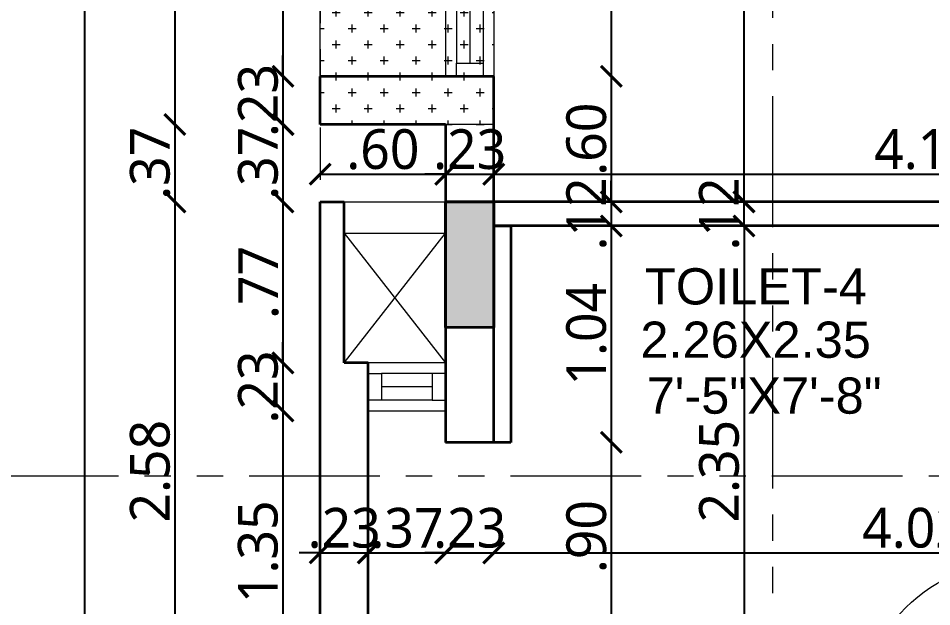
# Model space of a CAD drawing. Extents: x 2450 to 2649, y -7 to 131.
# Drawn here: x 2453.139 to 2457.507, y 91.747 to 94.56 of the extents above; entities that cross this region are included whole.
import ezdxf

# ---------------------------------------------------------------- set-up
doc = ezdxf.new("R2010")
doc.units = 0
doc.header["$MEASUREMENT"] = 0
doc.header["$PDMODE"] = 34
doc.linetypes.add('HIDDEN', pattern=[0.375, 0.25, -0.125])
doc.linetypes.add('PHANTOM2', pattern=[1.25, 0.625, -0.125, 0.125, -0.125, 0.125, -0.125])
for name, color, linetype, lineweight in [('COLUMN', 5, 'Continuous', 35), ('DOOR-WINDOW', 35, 'Continuous', 13), ('DROP', 35, 'Continuous', 13), ('SECTION LINE', 3, 'PHANTOM2', 5), ('TEXT-1', 7, 'Continuous', 9), ('WALL', 30, 'Continuous', 35), ('WINDOW-LINE', 25, 'Continuous', 9)]:
    doc.layers.add(name, color=color, linetype=linetype, lineweight=lineweight)
for name, color, linetype, lineweight, true_color in [('COULMN HATCH', 7, 'Continuous', 13, 0xadadad), ('DIM_1', 7, 'Continuous', 13, 0x000000), ('HEATCH LINTELLVL', 7, 'Continuous', 9, 0xcb95cb), ('R.C.C PROJATION', 7, 'HIDDEN', 13, 0xa32900)]:
    doc.layers.add(name, color=color, linetype=linetype, lineweight=lineweight, true_color=true_color)
doc.styles.add('ARIAL', font='arial.ttf')
doc.styles.get("Standard").update_dxf_attribs({"font": 'malgunsl.ttf'})
doc.dimstyles.new('R07', dxfattribs={"dimtxt": 0.19, "dimasz": 0.1, "dimexe": 0.18, "dimexo": 0.0625, "dimgap": 0.02, "dimtad": 1, "dimzin": 4, "dimdsep": 46, "dimtxsty": 'Standard', "dimblk": 'ARCHTICK', "dimcen": 0, "dimse1": 1, "dimse2": 1, "dimclrd": 256, "dimclre": 48, "dimclrt": 256, "dimadec": 0, "dimazin": 0, "dimtm": 1e-09, "dimtfac": 1, "dimtix": 1, "dimtmove": 1, "dimatfit": 3, "dimfxl": 0.18, "dimtolj": 1, "dimtzin": 0, "dimlwe": 15, "dimarcsym": 0})

# ---------------------------------------------------------------- blocks, each defined once
blk = doc.blocks.new('*U35')
at = {"layer": 'WINDOW-LINE'}
for p, q in [((175536.9, -38810.37), (175536.9, -38726.84)), ((175545.9, -38810.37), (175545.9, -38726.84))]:
    blk.add_line(p, q, dxfattribs=at)
at = {"layer": 'WINDOW-LINE', "color": 35, "true_color": 0x9d754d}
for p, q in [((175538.9, -38807.87), (175538.9, -38729.34)), ((175543.9, -38807.87), (175543.9, -38729.34))]:
    blk.add_line(p, q, dxfattribs=at)
at = {"layer": 'WINDOW-LINE', "color": 4, "true_color": 0x24ffff}
blk.add_line((175541.4, -38807.87), (175541.4, -38729.34), dxfattribs=at)
at = {"layer": 'WINDOW-LINE'}
for points in [[(175536.9, -38726.84), (175545.9, -38726.84), (175545.9, -38726.84), (175536.9, -38726.84)], [(175536.9, -38810.37), (175545.9, -38810.37), (175545.9, -38810.37), (175536.9, -38810.37)]]:
    blk.add_lwpolyline(points, close=True, dxfattribs=at)
at = {"layer": 'WINDOW-LINE', "color": 35, "true_color": 0x9d754d}
for points in [[(175538.9, -38726.84), (175543.9, -38726.84), (175543.9, -38729.34), (175538.9, -38729.34)], [(175538.9, -38810.37), (175543.9, -38810.37), (175543.9, -38807.87), (175538.9, -38807.87)]]:
    blk.add_lwpolyline(points, close=True, dxfattribs=at)
blk = doc.blocks.new('*U14')
at = {"layer": 'DOOR-WINDOW'}
for points in [[(0.0492, 0.804), (0.0492, 0.0263), (0.0605, 0.0263), (0.0605, 0.804), (0.0492, 0.804)], [(0, 0.05), (0, -0.05), (0.0105, -0.05), (0.0105, -0.0625), (0.048, -0.0625), (0.048, -0.0313), (0.0605, -0.0313), (0.0605, 0.025), (0.048, 0.025), (0.048, 0.0625), (0.0105, 0.0625), (0.0105, 0.05)], [(0.9, 0.05), (0.9, -0.05), (0.8895, -0.05), (0.8895, -0.0625), (0.852, -0.0625), (0.852, -0.0313), (0.8395, -0.0313), (0.8395, 0.025), (0.852, 0.025), (0.852, 0.0625), (0.8895, 0.0625), (0.8895, 0.05)]]:
    blk.add_lwpolyline(points, close=True, dxfattribs=at)
blk.add_arc((0.0605, 0.025), 0.779, 360, 90.3667, dxfattribs=at)
blk = doc.blocks.new('*U33')
at = {"layer": 'WINDOW-LINE'}
for p, q in [((175536.9, -38738.57), (175536.9, -38724.1)), ((175545.9, -38738.57), (175545.9, -38724.1))]:
    blk.add_line(p, q, dxfattribs=at)
at = {"layer": 'WINDOW-LINE', "color": 35, "true_color": 0x9d754d}
for p, q in [((175538.9, -38736.07), (175538.9, -38726.6)), ((175543.9, -38736.07), (175543.9, -38726.6))]:
    blk.add_line(p, q, dxfattribs=at)
at = {"layer": 'WINDOW-LINE', "color": 4, "true_color": 0x24ffff}
blk.add_line((175541.4, -38736.07), (175541.4, -38726.6), dxfattribs=at)
at = {"layer": 'WINDOW-LINE'}
for points in [[(175536.9, -38724.1), (175545.9, -38724.1), (175545.9, -38724.1), (175536.9, -38724.1)], [(175536.9, -38738.57), (175545.9, -38738.57), (175545.9, -38738.57), (175536.9, -38738.57)]]:
    blk.add_lwpolyline(points, close=True, dxfattribs=at)
at = {"layer": 'WINDOW-LINE', "color": 35, "true_color": 0x9d754d}
for points in [[(175538.9, -38724.1), (175543.9, -38724.1), (175543.9, -38726.6), (175538.9, -38726.6)], [(175538.9, -38738.57), (175543.9, -38738.57), (175543.9, -38736.07), (175538.9, -38736.07)]]:
    blk.add_lwpolyline(points, close=True, dxfattribs=at)
blk = doc.blocks.new('_ArchTick')
at = {"color": 0, "linetype": 'ByBlock', "const_width": 0.15}
blk.add_lwpolyline([(-0.5, -0.5), (0.5, 0.5)], dxfattribs=at)
blk = doc.blocks.new('*D3647')
at = {"layer": 'DEFPOINTS', "color": 0, "transparency": 16777216}
for p in [(2455.1828, 96.4172), (2454.4048, 94.2824), (2455.1828, 94.2824)]:
    blk.add_point(p, dxfattribs=at)
at = {"layer": 'DIM_1', "lineweight": -2, "transparency": 16777216}
blk.add_line((2454.4048, 96.4172), (2454.4048, 94.2824), dxfattribs=at)
at = {"layer": 'DIM_1', "lineweight": -2, "transparency": 16777216, "xscale": 0.1, "yscale": 0.1, "zscale": 0.1}
for p, rotation in [((2454.4048, 96.4172), 90), ((2454.4048, 94.2824), 270)]:
    blk.add_blockref('_ArchTick', p, dxfattribs=dict(at, rotation=rotation))
at = {"layer": 'DIM_1', "transparency": 16777216, "insert": (2454.286, 95.3498), "char_height": 0.19, "attachment_point": 5, "rotation": 90}
blk.add_mtext('\\A1;2.13', dxfattribs=at)
blk = doc.blocks.new('*D3648')
at = {"layer": 'DEFPOINTS', "color": 0, "transparency": 16777216}
for p in [(2455.1828, 94.2824), (2454.4048, 94.0524), (2455.1828, 94.0524)]:
    blk.add_point(p, dxfattribs=at)
at = {"layer": 'DIM_1', "lineweight": -2, "transparency": 16777216}
for p, q in [((2454.4048, 94.2824), (2454.4048, 94.3824)), ((2454.4048, 94.2824), (2454.4048, 94.0524)), ((2454.4048, 94.0524), (2454.4048, 93.9524))]:
    blk.add_line(p, q, dxfattribs=at)
at = {"layer": 'DIM_1', "lineweight": -2, "transparency": 16777216, "xscale": 0.1, "yscale": 0.1, "zscale": 0.1}
for p, rotation in [((2454.4048, 94.2824), 270), ((2454.4048, 94.0524), 90)]:
    blk.add_blockref('_ArchTick', p, dxfattribs=dict(at, rotation=rotation))
at = {"layer": 'DIM_1', "transparency": 16777216, "insert": (2454.2865, 94.1674), "char_height": 0.19, "attachment_point": 5, "rotation": 90}
blk.add_mtext('\\A1;.23', dxfattribs=at)
blk = doc.blocks.new('*D3649')
at = {"layer": 'DEFPOINTS', "color": 0, "transparency": 16777216}
for p in [(2455.1828, 94.0524), (2454.4048, 93.6824), (2455.1828, 93.6824)]:
    blk.add_point(p, dxfattribs=at)
at = {"layer": 'DIM_1', "lineweight": -2, "transparency": 16777216}
blk.add_line((2454.4048, 94.0524), (2454.4048, 93.6824), dxfattribs=at)
at = {"layer": 'DIM_1', "lineweight": -2, "transparency": 16777216, "xscale": 0.1, "yscale": 0.1, "zscale": 0.1}
for p, rotation in [((2454.4048, 94.0524), 90), ((2454.4048, 93.6824), 270)]:
    blk.add_blockref('_ArchTick', p, dxfattribs=dict(at, rotation=rotation))
at = {"layer": 'DIM_1', "transparency": 16777216, "insert": (2454.2865, 93.8674), "char_height": 0.19, "attachment_point": 5, "rotation": 90}
blk.add_mtext('\\A1;.37', dxfattribs=at)
blk = doc.blocks.new('*D3650')
at = {"layer": 'DEFPOINTS', "color": 0, "transparency": 16777216}
for p in [(2455.1828, 93.6824), (2454.4048, 92.9124), (2454.7553, 92.9124)]:
    blk.add_point(p, dxfattribs=at)
at = {"layer": 'DIM_1', "lineweight": -2, "transparency": 16777216}
blk.add_line((2454.4048, 93.6824), (2454.4048, 92.9124), dxfattribs=at)
at = {"layer": 'DIM_1', "lineweight": -2, "transparency": 16777216, "xscale": 0.1, "yscale": 0.1, "zscale": 0.1}
for p, rotation in [((2454.4048, 93.6824), 90), ((2454.4048, 92.9124), 270)]:
    blk.add_blockref('_ArchTick', p, dxfattribs=dict(at, rotation=rotation))
at = {"layer": 'DIM_1', "transparency": 16777216, "insert": (2454.2884, 93.2974), "char_height": 0.19, "attachment_point": 5, "rotation": 90}
blk.add_mtext('\\A1;.77', dxfattribs=at)
blk = doc.blocks.new('*D3651')
at = {"layer": 'DEFPOINTS', "color": 0, "transparency": 16777216}
for p in [(2454.7553, 92.9124), (2454.4048, 92.6824), (2454.8128, 92.6824)]:
    blk.add_point(p, dxfattribs=at)
at = {"layer": 'DIM_1', "lineweight": -2, "transparency": 16777216}
for p, q in [((2454.4048, 92.9124), (2454.4048, 93.0124)), ((2454.4048, 92.9124), (2454.4048, 92.6824)), ((2454.4048, 92.6824), (2454.4048, 92.5824))]:
    blk.add_line(p, q, dxfattribs=at)
at = {"layer": 'DIM_1', "lineweight": -2, "transparency": 16777216, "xscale": 0.1, "yscale": 0.1, "zscale": 0.1}
for p, rotation in [((2454.4048, 92.9124), 270), ((2454.4048, 92.6824), 90)]:
    blk.add_blockref('_ArchTick', p, dxfattribs=dict(at, rotation=rotation))
at = {"layer": 'DIM_1', "transparency": 16777216, "insert": (2454.2865, 92.7974), "char_height": 0.19, "attachment_point": 5, "rotation": 90}
blk.add_mtext('\\A1;.23', dxfattribs=at)
blk = doc.blocks.new('*D3652')
at = {"layer": 'DEFPOINTS', "color": 0, "transparency": 16777216}
for p in [(2454.8128, 92.6824), (2454.4048, 91.3374), (2454.8128, 91.3374)]:
    blk.add_point(p, dxfattribs=at)
at = {"layer": 'DIM_1', "lineweight": -2, "transparency": 16777216}
blk.add_line((2454.4048, 92.6824), (2454.4048, 91.3374), dxfattribs=at)
at = {"layer": 'DIM_1', "lineweight": -2, "transparency": 16777216, "xscale": 0.1, "yscale": 0.1, "zscale": 0.1}
for p, rotation in [((2454.4048, 92.6824), 90), ((2454.4048, 91.3374), 270)]:
    blk.add_blockref('_ArchTick', p, dxfattribs=dict(at, rotation=rotation))
at = {"layer": 'DIM_1', "transparency": 16777216, "insert": (2454.286, 92.0099), "char_height": 0.19, "attachment_point": 5, "rotation": 90}
blk.add_mtext('\\A1;1.35', dxfattribs=at)
blk = doc.blocks.new('*D3659')
at = {"layer": 'DEFPOINTS', "color": 0, "transparency": 16777216}
for p in [(2455.1828, 96.6472), (2453.888, 94.0524), (2454.9978, 94.0524)]:
    blk.add_point(p, dxfattribs=at)
at = {"layer": 'DIM_1', "lineweight": -2, "transparency": 16777216}
blk.add_line((2453.888, 96.6472), (2453.888, 94.0524), dxfattribs=at)
at = {"layer": 'DIM_1', "lineweight": -2, "transparency": 16777216, "xscale": 0.1, "yscale": 0.1, "zscale": 0.1}
for p, rotation in [((2453.888, 96.6472), 90), ((2453.888, 94.0524), 270)]:
    blk.add_blockref('_ArchTick', p, dxfattribs=dict(at, rotation=rotation))
at = {"layer": 'DIM_1', "transparency": 16777216, "insert": (2453.7697, 95.3498), "char_height": 0.19, "attachment_point": 5, "rotation": 90}
blk.add_mtext('\\A1;2.59', dxfattribs=at)
blk = doc.blocks.new('*D3660')
at = {"layer": 'DEFPOINTS', "color": 0, "transparency": 16777216}
for p in [(2454.9978, 94.0524), (2453.888, 93.6824), (2454.9403, 93.6824)]:
    blk.add_point(p, dxfattribs=at)
at = {"layer": 'DIM_1', "lineweight": -2, "transparency": 16777216}
blk.add_line((2453.888, 94.0524), (2453.888, 93.6824), dxfattribs=at)
at = {"layer": 'DIM_1', "lineweight": -2, "transparency": 16777216, "xscale": 0.1, "yscale": 0.1, "zscale": 0.1}
for p, rotation in [((2453.888, 94.0524), 90), ((2453.888, 93.6824), 270)]:
    blk.add_blockref('_ArchTick', p, dxfattribs=dict(at, rotation=rotation))
at = {"layer": 'DIM_1', "transparency": 16777216, "insert": (2453.7697, 93.8674), "char_height": 0.19, "attachment_point": 5, "rotation": 90}
blk.add_mtext('\\A1;.37', dxfattribs=at)
blk = doc.blocks.new('*D3661')
at = {"layer": 'DEFPOINTS', "color": 0, "transparency": 16777216}
for p in [(2454.9403, 93.6824), (2453.888, 91.1074), (2454.9403, 91.1074)]:
    blk.add_point(p, dxfattribs=at)
at = {"layer": 'DIM_1', "lineweight": -2, "transparency": 16777216}
blk.add_line((2453.888, 93.6824), (2453.888, 91.1074), dxfattribs=at)
at = {"layer": 'DIM_1', "lineweight": -2, "transparency": 16777216, "xscale": 0.1, "yscale": 0.1, "zscale": 0.1}
for p, rotation in [((2453.888, 93.6824), 90), ((2453.888, 91.1074), 270)]:
    blk.add_blockref('_ArchTick', p, dxfattribs=dict(at, rotation=rotation))
at = {"layer": 'DIM_1', "transparency": 16777216, "insert": (2453.7697, 92.3949), "char_height": 0.19, "attachment_point": 5, "rotation": 90}
blk.add_mtext('\\A1;2.58', dxfattribs=at)
blk = doc.blocks.new('*D3705')
at = {"layer": 'DEFPOINTS', "color": 0, "transparency": 16777216}
for p in [(2455.4128, 96.4172), (2455.4128, 94.2824), (2455.9751, 94.2824)]:
    blk.add_point(p, dxfattribs=at)
at = {"layer": 'DIM_1', "lineweight": -2, "transparency": 16777216}
blk.add_line((2455.9751, 96.4172), (2455.9751, 94.2824), dxfattribs=at)
at = {"layer": 'DIM_1', "lineweight": -2, "transparency": 16777216, "xscale": 0.1, "yscale": 0.1, "zscale": 0.1}
for p, rotation in [((2455.9751, 96.4172), 90), ((2455.9751, 94.2824), 270)]:
    blk.add_blockref('_ArchTick', p, dxfattribs=dict(at, rotation=rotation))
at = {"layer": 'DIM_1', "transparency": 16777216, "insert": (2455.8563, 95.3498), "char_height": 0.19, "attachment_point": 5, "rotation": 90}
blk.add_mtext('\\A1;2.13', dxfattribs=at)
blk = doc.blocks.new('*D3706')
at = {"layer": 'DEFPOINTS', "color": 0, "transparency": 16777216}
for p in [(2455.4128, 94.2824), (2455.4128, 93.6824), (2455.9751, 93.6824)]:
    blk.add_point(p, dxfattribs=at)
at = {"layer": 'DIM_1', "lineweight": -2, "transparency": 16777216}
blk.add_line((2455.9751, 94.2824), (2455.9751, 93.6824), dxfattribs=at)
at = {"layer": 'DIM_1', "lineweight": -2, "transparency": 16777216, "xscale": 0.1, "yscale": 0.1, "zscale": 0.1}
for p, rotation in [((2455.9751, 94.2824), 90), ((2455.9751, 93.6824), 270)]:
    blk.add_blockref('_ArchTick', p, dxfattribs=dict(at, rotation=rotation))
at = {"layer": 'DIM_1', "transparency": 16777216, "insert": (2455.8568, 93.9824), "char_height": 0.19, "attachment_point": 5, "rotation": 90}
blk.add_mtext('\\A1;.60', dxfattribs=at)
blk = doc.blocks.new('*D3707')
at = {"layer": 'DEFPOINTS', "color": 0, "transparency": 16777216}
for p in [(2455.4128, 93.6824), (2455.4128, 93.5674), (2455.9751, 93.5674)]:
    blk.add_point(p, dxfattribs=at)
at = {"layer": 'DIM_1', "lineweight": -2, "transparency": 16777216}
for p, q in [((2455.9751, 93.6824), (2455.9751, 93.7824)), ((2455.9751, 93.6824), (2455.9751, 93.5674)), ((2455.9751, 93.5674), (2455.9751, 93.4674))]:
    blk.add_line(p, q, dxfattribs=at)
at = {"layer": 'DIM_1', "lineweight": -2, "transparency": 16777216, "xscale": 0.1, "yscale": 0.1, "zscale": 0.1}
for p, rotation in [((2455.9751, 93.6824), 270), ((2455.9751, 93.5674), 90)]:
    blk.add_blockref('_ArchTick', p, dxfattribs=dict(at, rotation=rotation))
at = {"layer": 'DIM_1', "transparency": 16777216, "insert": (2455.8566, 93.6249), "char_height": 0.19, "attachment_point": 5, "rotation": 90}
blk.add_mtext('\\A1;.12', dxfattribs=at)
blk = doc.blocks.new('*D3708')
at = {"layer": 'DEFPOINTS', "color": 0, "transparency": 16777216}
for p in [(2455.4128, 93.5674), (2455.4952, 92.5324), (2455.9751, 92.5324)]:
    blk.add_point(p, dxfattribs=at)
at = {"layer": 'DIM_1', "lineweight": -2, "transparency": 16777216}
blk.add_line((2455.9751, 93.5674), (2455.9751, 92.5324), dxfattribs=at)
at = {"layer": 'DIM_1', "lineweight": -2, "transparency": 16777216, "xscale": 0.1, "yscale": 0.1, "zscale": 0.1}
for p, rotation in [((2455.9751, 93.5674), 90), ((2455.9751, 92.5324), 270)]:
    blk.add_blockref('_ArchTick', p, dxfattribs=dict(at, rotation=rotation))
at = {"layer": 'DIM_1', "transparency": 16777216, "insert": (2455.8563, 93.0499), "char_height": 0.19, "attachment_point": 5, "rotation": 90}
blk.add_mtext('\\A1;1.04', dxfattribs=at)
blk = doc.blocks.new('*D3709')
at = {"layer": 'DEFPOINTS', "color": 0, "transparency": 16777216}
for p in [(2455.4952, 92.5324), (2455.4128, 91.6324), (2455.9751, 91.6324)]:
    blk.add_point(p, dxfattribs=at)
at = {"layer": 'DIM_1', "lineweight": -2, "transparency": 16777216}
blk.add_line((2455.9751, 92.5324), (2455.9751, 91.6324), dxfattribs=at)
at = {"layer": 'DIM_1', "lineweight": -2, "transparency": 16777216, "xscale": 0.1, "yscale": 0.1, "zscale": 0.1}
for p, rotation in [((2455.9751, 92.5324), 90), ((2455.9751, 91.6324), 270)]:
    blk.add_blockref('_ArchTick', p, dxfattribs=dict(at, rotation=rotation))
at = {"layer": 'DIM_1', "transparency": 16777216, "insert": (2455.8568, 92.0824), "char_height": 0.19, "attachment_point": 5, "rotation": 90}
blk.add_mtext('\\A1;.90', dxfattribs=at)
blk = doc.blocks.new('*D3269')
at = {"layer": 'DEFPOINTS', "color": 0, "transparency": 16777216}
for p in [(2457.4203, 93.5674), (2456.6097, 91.2224), (2457.0928, 91.2224)]:
    blk.add_point(p, dxfattribs=at)
at = {"layer": 'DIM_1', "lineweight": -2, "transparency": 16777216}
blk.add_line((2456.6097, 93.5674), (2456.6097, 91.2224), dxfattribs=at)
at = {"layer": 'DIM_1', "lineweight": -2, "transparency": 16777216, "xscale": 0.1, "yscale": 0.1, "zscale": 0.1}
for p, rotation in [((2456.6097, 93.5674), 90), ((2456.6097, 91.2224), 270)]:
    blk.add_blockref('_ArchTick', p, dxfattribs=dict(at, rotation=rotation))
at = {"layer": 'DIM_1', "transparency": 16777216, "insert": (2456.4914, 92.3949), "char_height": 0.19, "attachment_point": 5, "rotation": 90}
blk.add_mtext('\\A1;2.35', dxfattribs=at)
blk = doc.blocks.new('*D3270')
at = {"layer": 'DEFPOINTS', "color": 0, "transparency": 16777216}
for p in [(2456.6097, 93.6824), (2457.4203, 93.6824), (2457.4203, 93.5674)]:
    blk.add_point(p, dxfattribs=at)
at = {"layer": 'DIM_1', "lineweight": -2, "transparency": 16777216}
for p, q in [((2456.6097, 93.6824), (2456.6097, 93.7824)), ((2456.6097, 93.5674), (2456.6097, 93.6824)), ((2456.6097, 93.5674), (2456.6097, 93.4674))]:
    blk.add_line(p, q, dxfattribs=at)
at = {"layer": 'DIM_1', "lineweight": -2, "transparency": 16777216, "xscale": 0.1, "yscale": 0.1, "zscale": 0.1}
for p, rotation in [((2456.6097, 93.6824), 270), ((2456.6097, 93.5674), 90)]:
    blk.add_blockref('_ArchTick', p, dxfattribs=dict(at, rotation=rotation))
at = {"layer": 'DIM_1', "transparency": 16777216, "insert": (2456.4912, 93.6249), "char_height": 0.19, "attachment_point": 5, "rotation": 90}
blk.add_mtext('\\A1;.12', dxfattribs=at)
blk = doc.blocks.new('*D3271')
at = {"layer": 'DEFPOINTS', "color": 0, "transparency": 16777216}
for p in [(2456.6097, 98.5304), (2457.3628, 98.5304), (2457.3628, 93.6824)]:
    blk.add_point(p, dxfattribs=at)
at = {"layer": 'DIM_1', "lineweight": -2, "transparency": 16777216}
blk.add_line((2456.6097, 93.6824), (2456.6097, 98.5304), dxfattribs=at)
at = {"layer": 'DIM_1', "lineweight": -2, "transparency": 16777216, "xscale": 0.1, "yscale": 0.1, "zscale": 0.1}
for p, rotation in [((2456.6097, 98.5304), 90), ((2456.6097, 93.6824), 270)]:
    blk.add_blockref('_ArchTick', p, dxfattribs=dict(at, rotation=rotation))
at = {"layer": 'DIM_1', "transparency": 16777216, "insert": (2456.4914, 96.1064), "char_height": 0.19, "attachment_point": 5, "rotation": 90}
blk.add_mtext('\\A1;4.85', dxfattribs=at)
blk = doc.blocks.new('*D3765')
at = {"layer": 'DEFPOINTS', "color": 0, "transparency": 16777216}
for p in [(2454.5828, 92.3949), (2454.8128, 92.1199), (2454.8128, 92.0043)]:
    blk.add_point(p, dxfattribs=at)
at = {"layer": 'DIM_1', "lineweight": -2, "transparency": 16777216}
for p, q in [((2454.5828, 92.0043), (2454.4828, 92.0043)), ((2454.5828, 92.0043), (2454.8128, 92.0043)), ((2454.8128, 92.0043), (2454.9128, 92.0043))]:
    blk.add_line(p, q, dxfattribs=at)
at = {"layer": 'DIM_1', "lineweight": -2, "transparency": 16777216, "xscale": 0.1, "yscale": 0.1, "zscale": 0.1}
blk.add_blockref('_ArchTick', (2454.5828, 92.0043), dxfattribs=at)
at = {"layer": 'DIM_1', "lineweight": -2, "transparency": 16777216, "xscale": 0.1, "yscale": 0.1, "zscale": 0.1, "rotation": 180}
blk.add_blockref('_ArchTick', (2454.8128, 92.0043), dxfattribs=at)
at = {"layer": 'DIM_1', "transparency": 16777216, "insert": (2454.6978, 92.1226), "char_height": 0.19, "attachment_point": 5}
blk.add_mtext('\\A1;.23', dxfattribs=at)
blk = doc.blocks.new('*D3766')
at = {"layer": 'DEFPOINTS', "color": 0, "transparency": 16777216}
for p in [(2455.1828, 92.9124), (2454.8128, 92.1199), (2455.1828, 92.0043)]:
    blk.add_point(p, dxfattribs=at)
at = {"layer": 'DIM_1', "lineweight": -2, "transparency": 16777216}
blk.add_line((2454.8128, 92.0043), (2455.1828, 92.0043), dxfattribs=at)
at = {"layer": 'DIM_1', "lineweight": -2, "transparency": 16777216, "xscale": 0.1, "yscale": 0.1, "zscale": 0.1, "rotation": 180}
blk.add_blockref('_ArchTick', (2454.8128, 92.0043), dxfattribs=at)
at = {"layer": 'DIM_1', "lineweight": -2, "transparency": 16777216, "xscale": 0.1, "yscale": 0.1, "zscale": 0.1}
blk.add_blockref('_ArchTick', (2455.1828, 92.0043), dxfattribs=at)
at = {"layer": 'DIM_1', "transparency": 16777216, "insert": (2454.9978, 92.1226), "char_height": 0.19, "attachment_point": 5}
blk.add_mtext('\\A1;.37', dxfattribs=at)
blk = doc.blocks.new('*D3767')
at = {"layer": 'DEFPOINTS', "color": 0, "transparency": 16777216}
for p in [(2455.1828, 92.9124), (2455.4128, 92.9124), (2455.4128, 92.0043)]:
    blk.add_point(p, dxfattribs=at)
at = {"layer": 'DIM_1', "lineweight": -2, "transparency": 16777216}
for p, q in [((2455.1828, 92.0043), (2455.0828, 92.0043)), ((2455.1828, 92.0043), (2455.4128, 92.0043)), ((2455.4128, 92.0043), (2455.5128, 92.0043))]:
    blk.add_line(p, q, dxfattribs=at)
at = {"layer": 'DIM_1', "lineweight": -2, "transparency": 16777216, "xscale": 0.1, "yscale": 0.1, "zscale": 0.1}
blk.add_blockref('_ArchTick', (2455.1828, 92.0043), dxfattribs=at)
at = {"layer": 'DIM_1', "lineweight": -2, "transparency": 16777216, "xscale": 0.1, "yscale": 0.1, "zscale": 0.1, "rotation": 180}
blk.add_blockref('_ArchTick', (2455.4128, 92.0043), dxfattribs=at)
at = {"layer": 'DIM_1', "transparency": 16777216, "insert": (2455.2978, 92.1226), "char_height": 0.19, "attachment_point": 5}
blk.add_mtext('\\A1;.23', dxfattribs=at)
blk = doc.blocks.new('*D3768')
at = {"layer": 'DEFPOINTS', "color": 0, "transparency": 16777216}
for p in [(2459.4278, 93.5674), (2455.4128, 92.9124), (2459.4278, 92.0043)]:
    blk.add_point(p, dxfattribs=at)
at = {"layer": 'DIM_1', "lineweight": -2, "transparency": 16777216}
blk.add_line((2455.4128, 92.0043), (2459.4278, 92.0043), dxfattribs=at)
at = {"layer": 'DIM_1', "lineweight": -2, "transparency": 16777216, "xscale": 0.1, "yscale": 0.1, "zscale": 0.1, "rotation": 180}
blk.add_blockref('_ArchTick', (2455.4128, 92.0043), dxfattribs=at)
at = {"layer": 'DIM_1', "lineweight": -2, "transparency": 16777216, "xscale": 0.1, "yscale": 0.1, "zscale": 0.1}
blk.add_blockref('_ArchTick', (2459.4278, 92.0043), dxfattribs=at)
at = {"layer": 'DIM_1', "transparency": 16777216, "insert": (2457.4203, 92.1226), "char_height": 0.19, "attachment_point": 5}
blk.add_mtext('\\A1;4.02', dxfattribs=at)
blk = doc.blocks.new('*D3781')
at = {"layer": 'DEFPOINTS', "color": 0, "transparency": 16777216}
for p in [(2454.5828, 94.1674), (2455.1828, 94.0524), (2455.1828, 93.8146)]:
    blk.add_point(p, dxfattribs=at)
at = {"layer": 'DIM_1', "lineweight": -2, "transparency": 16777216}
blk.add_line((2454.5828, 93.8146), (2455.1828, 93.8146), dxfattribs=at)
at = {"layer": 'DIM_1', "lineweight": -2, "transparency": 16777216, "xscale": 0.1, "yscale": 0.1, "zscale": 0.1, "rotation": 180}
blk.add_blockref('_ArchTick', (2454.5828, 93.8146), dxfattribs=at)
at = {"layer": 'DIM_1', "lineweight": -2, "transparency": 16777216, "xscale": 0.1, "yscale": 0.1, "zscale": 0.1}
blk.add_blockref('_ArchTick', (2455.1828, 93.8146), dxfattribs=at)
at = {"layer": 'DIM_1', "transparency": 16777216, "insert": (2454.8828, 93.9329), "char_height": 0.19, "attachment_point": 5}
blk.add_mtext('\\A1;.60', dxfattribs=at)
blk = doc.blocks.new('*D3782')
at = {"layer": 'DEFPOINTS', "color": 0, "transparency": 16777216}
for p in [(2455.1828, 94.0524), (2455.4128, 93.8146), (2455.4128, 93.6824)]:
    blk.add_point(p, dxfattribs=at)
at = {"layer": 'DIM_1', "lineweight": -2, "transparency": 16777216}
for p, q in [((2455.1828, 93.8146), (2455.0828, 93.8146)), ((2455.1828, 93.8146), (2455.4128, 93.8146)), ((2455.4128, 93.8146), (2455.5128, 93.8146))]:
    blk.add_line(p, q, dxfattribs=at)
at = {"layer": 'DIM_1', "lineweight": -2, "transparency": 16777216, "xscale": 0.1, "yscale": 0.1, "zscale": 0.1}
blk.add_blockref('_ArchTick', (2455.1828, 93.8146), dxfattribs=at)
at = {"layer": 'DIM_1', "lineweight": -2, "transparency": 16777216, "xscale": 0.1, "yscale": 0.1, "zscale": 0.1, "rotation": 180}
blk.add_blockref('_ArchTick', (2455.4128, 93.8146), dxfattribs=at)
at = {"layer": 'DIM_1', "transparency": 16777216, "insert": (2455.2978, 93.9329), "char_height": 0.19, "attachment_point": 5}
blk.add_mtext('\\A1;.23', dxfattribs=at)
blk = doc.blocks.new('*D3783')
at = {"layer": 'DEFPOINTS', "color": 0, "transparency": 16777216}
for p in [(2459.5428, 93.8146), (2455.4128, 93.6824), (2459.5428, 93.6824)]:
    blk.add_point(p, dxfattribs=at)
at = {"layer": 'DIM_1', "lineweight": -2, "transparency": 16777216}
blk.add_line((2455.4128, 93.8146), (2459.5428, 93.8146), dxfattribs=at)
at = {"layer": 'DIM_1', "lineweight": -2, "transparency": 16777216, "xscale": 0.1, "yscale": 0.1, "zscale": 0.1, "rotation": 180}
blk.add_blockref('_ArchTick', (2455.4128, 93.8146), dxfattribs=at)
at = {"layer": 'DIM_1', "lineweight": -2, "transparency": 16777216, "xscale": 0.1, "yscale": 0.1, "zscale": 0.1}
blk.add_blockref('_ArchTick', (2459.5428, 93.8146), dxfattribs=at)
at = {"layer": 'DIM_1', "transparency": 16777216, "insert": (2457.4778, 93.9334), "char_height": 0.19, "attachment_point": 5}
blk.add_mtext('\\A1;4.13', dxfattribs=at)
blk = doc.blocks.new('*D3837')
at = {"layer": 'DEFPOINTS', "color": 0, "transparency": 16777216}
for p in [(2453.4568, 98.7604), (2455.1828, 98.7604), (2454.5828, 82.6724)]:
    blk.add_point(p, dxfattribs=at)
at = {"layer": 'DIM_1', "lineweight": -2, "transparency": 16777216}
blk.add_line((2453.4568, 82.6724), (2453.4568, 98.7604), dxfattribs=at)
at = {"layer": 'DIM_1', "lineweight": -2, "transparency": 16777216, "xscale": 0.1, "yscale": 0.1, "zscale": 0.1}
for p, rotation in [((2453.4568, 98.7604), 90), ((2453.4568, 82.6724), 270)]:
    blk.add_blockref('_ArchTick', p, dxfattribs=dict(at, rotation=rotation))
at = {"layer": 'DIM_1', "transparency": 16777216, "insert": (2453.338, 90.7164), "char_height": 0.19, "attachment_point": 5, "rotation": 90}
blk.add_mtext('\\A1;16.09', dxfattribs=at)

msp = doc.modelspace()

# ---------------------------------------------------------------- hatches: boundary and pattern name
at = {"layer": 'COULMN HATCH', "ltscale": 0.001}
h = msp.add_hatch(color=256, dxfattribs=at)
h.dxf.hatch_style = 1
h.paths.add_polyline_path([(2463.5601, 97.7224), (2463.5601, 97.4924), (2463.0351, 97.4924), (2463.0351, 97.7224)])
h.paths.add_polyline_path([(2460.5928, 98.1624), (2460.8228, 98.1624), (2460.8228, 97.6374), (2460.5928, 97.6374)])
h.paths.add_polyline_path([(2455.1828, 98.4574), (2455.4128, 98.4574), (2455.4128, 97.9324), (2455.1828, 97.9324)])
h.paths.add_polyline_path([(2463.1501, 93.4524), (2462.9201, 93.4524), (2462.9201, 94.2024), (2463.1501, 94.2024)])
h.paths.add_polyline_path([(2460.8228, 93.4524), (2460.5928, 93.4524), (2460.5928, 94.2024), (2460.8228, 94.2024)])
h.paths.add_polyline_path([(2455.1828, 93.6824), (2455.4128, 93.6824), (2455.4128, 93.0824), (2455.1828, 93.0824)])
h.paths.add_polyline_path([(2460.8228, 90.8074), (2460.5928, 90.8074), (2460.5928, 91.5574), (2460.8228, 91.5574)])
h.paths.add_polyline_path([(2455.1828, 91.6324), (2455.4128, 91.6324), (2455.4128, 91.1074), (2455.1828, 91.1074)])
h.paths.add_polyline_path([(2465.2201, 88.0824), (2465.2201, 87.8524), (2464.4701, 87.8524), (2464.4701, 88.0824)])
h.paths.add_polyline_path([(2460.5928, 87.2274), (2460.8228, 87.2274), (2460.8228, 86.6274), (2460.5928, 86.6274)])
h.paths.add_polyline_path([(2455.7828, 86.8574), (2455.7828, 86.6274), (2455.1828, 86.6274), (2455.1828, 86.8574)])
h.paths.add_polyline_path([(2464.4701, 83.8724), (2464.7001, 83.8724), (2464.7001, 83.2724), (2464.4701, 83.2724)])
h.paths.add_polyline_path([(2472.8201, 88.0824), (2473.0501, 88.0824), (2473.0501, 87.5574), (2472.8201, 87.5574)])
h.paths.add_polyline_path([(2470.1301, 88.0824), (2470.1301, 87.8524), (2469.5301, 87.8524), (2469.5301, 88.0824)])
h.paths.add_polyline_path([(2468.0201, 97.9424), (2468.0201, 97.4924), (2468.2501, 97.4924), (2468.2501, 97.9424)])
h.paths.add_polyline_path([(2473.0501, 97.1974), (2472.8201, 97.1974), (2472.8201, 97.7224), (2473.0501, 97.7224)])
h.paths.add_polyline_path([(2472.8201, 94.0524), (2473.0501, 94.0524), (2473.0501, 93.4524), (2472.8201, 93.4524)])
h.paths.add_polyline_path([(2467.7201, 93.4524), (2467.7201, 93.6824), (2468.4701, 93.6824), (2468.4701, 93.4524)])
h.paths.add_polyline_path([(2469.9001, 83.5024), (2470.1301, 83.5024), (2470.1301, 83.2724), (2469.9001, 83.2724)])
at = {"layer": 'HEATCH LINTELLVL', "ltscale": 10}
h = msp.add_hatch(dxfattribs=at)
h.set_pattern_fill('CROSS', color=256, scale=0.305966)
h.set_pattern_definition([(0, (522.845106, 170.543964), (0.0764915807, 0.0764915807), [0.0382457904, -0.114737371]), (90, (522.86423, 170.52484), (-0.0764915807, 0.0764915807), [0.0382457904, -0.114737371])])
h.paths.add_polyline_path([(2454.5828, 96.6472), (2455.4128, 96.6472), (2455.4128, 94.0524), (2454.5828, 94.0524)])

# ---------------------------------------------------------------- linework, layer by layer
at = {"layer": 'COLUMN'}
msp.add_lwpolyline([(2455.1828, 93.6824), (2455.4128, 93.6824), (2455.4128, 93.0824), (2455.1828, 93.0824)], close=True, dxfattribs=at)
at = {"layer": 'DROP'}
for p, q in [((2454.6978, 93.6824), (2455.1828, 93.6824)), ((2454.6978, 93.5324), (2455.1828, 93.5324)), ((2454.6978, 93.5324), (2455.1828, 92.9124)), ((2454.6978, 92.9124), (2455.1828, 93.5324))]:
    msp.add_line(p, q, dxfattribs=at)
at = {"layer": 'HEATCH LINTELLVL', "ltscale": 10}
msp.add_lwpolyline([(2454.5828, 96.6472), (2455.4128, 96.6472), (2455.4128, 94.0524), (2454.5828, 94.0524)], close=True, dxfattribs=at)
at = {"layer": 'R.C.C PROJATION'}
msp.add_line((2454.5828, 98.1624), (2454.5828, 93.6824), dxfattribs=at)
at = {"layer": 'SECTION LINE'}
for points in [[(2455.7254, 78.5621), (2456.7481, 78.5621), (2456.7481, 103.0013), (2455.7254, 103.0013)], [(2477.3681, 93.5537), (2477.3681, 92.3704), (2450.7589, 92.3704), (2450.7589, 93.2428)]]:
    msp.add_lwpolyline(points, dxfattribs=at)
at = {"layer": 'WALL'}
for p, q in [((2455.4128, 94.2824), (2454.5828, 94.2824)), ((2454.5828, 94.0524), (2454.5828, 94.2824)), ((2455.4128, 92.5324), (2455.4128, 94.2824)), ((2455.1828, 94.0524), (2454.5828, 94.0524)), ((2455.1828, 94.0524), (2455.1828, 92.5324)), ((2454.5828, 93.6824), (2454.6978, 93.6824)), ((2454.5828, 91.1074), (2454.5828, 93.6824)), ((2454.6978, 92.9124), (2454.6978, 93.6824)), ((2459.5428, 93.6824), (2455.1828, 93.6824)), ((2459.4278, 93.5674), (2455.4128, 93.5674)), ((2454.8128, 92.9124), (2454.6978, 92.9124)), ((2454.8128, 91.3374), (2454.8128, 92.9124)), ((2455.4128, 92.5324), (2455.1828, 92.5324))]:
    msp.add_line(p, q, dxfattribs=at)
at = {"layer": 'WALL', "color": 3}
msp.add_lwpolyline([(2455.4952, 92.5324), (2455.4128, 92.5324), (2455.4128, 93.5674), (2455.4952, 93.5674)], close=True, dxfattribs=at)

# ---------------------------------------------------------------- block references
at = {"layer": 'DOOR-WINDOW', "xscale": 0.02555555555552771, "yscale": 0.02555555555552771, "zscale": 0.02555555555552771}
for name, p, rotation in [('*U35', (6941.3558, -895.4034), 180), ('*U33', (1465.197, -4393.2605), 89.99999999999999)]:
    msp.add_blockref(name, p, dxfattribs=dict(at, rotation=rotation))
at = {"layer": 'WINDOW-LINE', "xscale": -1}
msp.add_blockref('*U14', (2457.9928, 91.1649), dxfattribs=at)

# ---------------------------------------------------------------- texts
at = {"layer": 'TEXT-1', "color": 18, "ltscale": 10, "true_color": 0x000000, "char_height": 0.173107, "attachment_point": 1, "style": 'ARIAL'}
for s, insert, width in [('\\A1;TOILET-4', (2456.1359, 93.3651), 1.873194), ('\\A1;2.26X2.35', (2456.1141, 93.1101), 2.143194)]:
    msp.add_mtext(s, dxfattribs=dict(at, insert=insert, width=width))
at = {"layer": 'TEXT-1', "color": 146, "ltscale": 10, "true_color": 0x105689, "insert": (2456.1438, 92.8428), "char_height": 0.173107, "width": 2.143194, "attachment_point": 1, "style": 'ARIAL'}
msp.add_mtext('\\A1;7\'-5"X7\'-8"', dxfattribs=at)

# ---------------------------------------------------------------- dimensions: what is measured, and where the dimension line sits
at = {"layer": 'DIM_1'}
for base, p1, p2, picture, middle in [((2453.4568, 98.7604), (2454.5828, 82.6724), (2455.1828, 98.7604), '*D3837', (2453.338, 90.7164)), ((2456.6097, 98.5304), (2457.3628, 93.6824), (2457.3628, 98.5304), '*D3271', (2456.4914, 96.1064)), ((2453.888, 94.0524), (2455.1828, 96.6472), (2454.9978, 94.0524), '*D3659', (2453.7697, 95.3498)), ((2454.4048, 94.2824), (2455.1828, 96.4172), (2455.1828, 94.2824), '*D3647', (2454.286, 95.3498)), ((2455.9751, 94.2824), (2455.4128, 96.4172), (2455.4128, 94.2824), '*D3705', (2455.8563, 95.3498)), ((2454.4048, 94.0524), (2455.1828, 94.2824), (2455.1828, 94.0524), '*D3648', (2454.2865, 94.1674)), ((2455.9751, 93.6824), (2455.4128, 94.2824), (2455.4128, 93.6824), '*D3706', (2455.8568, 93.9824)), ((2453.888, 93.6824), (2454.9978, 94.0524), (2454.9403, 93.6824), '*D3660', (2453.7697, 93.8674)), ((2454.4048, 93.6824), (2455.1828, 94.0524), (2455.1828, 93.6824), '*D3649', (2454.2865, 93.8674)), ((2455.975082745, 93.5674393997), (2455.4128431105, 93.6824393997), (2455.4128431105, 93.5674393997), '*D3707', (2455.8565953215, 93.6249393997)), ((2456.6096980906, 93.6824393997), (2457.4203431105, 93.5674393997), (2457.4203431105, 93.6824393997), '*D3270', (2456.4912106671, 93.6249393997)), ((2453.8879671013, 91.1074393997), (2454.9403431105, 93.6824393997), (2454.9403431105, 91.1074393997), '*D3661', (2453.7696734235, 92.3949393997)), ((2454.4048, 92.9124), (2455.1828, 93.6824), (2454.7553, 92.9124), '*D3650', (2454.2884, 93.2974)), ((2455.975082745, 92.5324393997), (2455.4128431105, 93.5674393997), (2455.495230985, 92.5324393997), '*D3708', (2455.8562724119, 93.0499393997)), ((2456.6096980906, 91.2224393997), (2457.4203431105, 93.5674393997), (2457.0928431105, 91.2224393997), '*D3269', (2456.4914044128, 92.3949393997)), ((2454.4048, 92.6824), (2454.7553, 92.9124), (2454.8128, 92.6824), '*D3651', (2454.2865, 92.7974)), ((2454.4047696818, 91.3374393997), (2454.8128431105, 92.6824393997), (2454.8128431105, 91.3374393997), '*D3652', (2454.2859593487, 92.0099393997)), ((2455.9751, 91.6324), (2455.4952, 92.5324), (2455.4128, 91.6324), '*D3709', (2455.8568, 92.0824))]:
    dim = msp.add_linear_dim(base=base, p1=p1, p2=p2, angle=90, dimstyle='R07', override={"dimpost": '\\X'}, dxfattribs=at)
    dim.commit()
    dim.dimension.update_dxf_attribs({"geometry": picture, "text_midpoint": middle})
for base, p1, p2, picture, middle in [((2455.1828, 93.8146), (2454.5828, 94.1674), (2455.1828, 94.0524), '*D3781', (2454.8828, 93.9329)), ((2455.4128, 93.8146), (2455.1828, 94.0524), (2455.4128, 93.6824), '*D3782', (2455.2978, 93.9329)), ((2459.5428, 93.8146), (2455.4128, 93.6824), (2459.5428, 93.6824), '*D3783', (2457.4778, 93.9334)), ((2459.4278431105, 92.0043163123), (2455.4128431105, 92.9124393997), (2459.4278431105, 93.5674393997), '*D3768', (2457.4203431105, 92.1226099901)), ((2455.1828, 92.0043), (2454.8128, 92.1199), (2455.1828, 92.9124), '*D3766', (2454.9978, 92.1226)), ((2455.4128, 92.0043), (2455.1828, 92.9124), (2455.4128, 92.9124), '*D3767', (2455.2978, 92.1226)), ((2454.8128, 92.0043), (2454.5828, 92.3949), (2454.8128, 92.1199), '*D3765', (2454.6978, 92.1226))]:
    dim = msp.add_linear_dim(base=base, p1=p1, p2=p2, dimstyle='R07', override={"dimpost": '\\X'}, dxfattribs=at)
    dim.commit()
    dim.dimension.update_dxf_attribs({"geometry": picture, "text_midpoint": middle})

doc.saveas('drawing.dxf')
